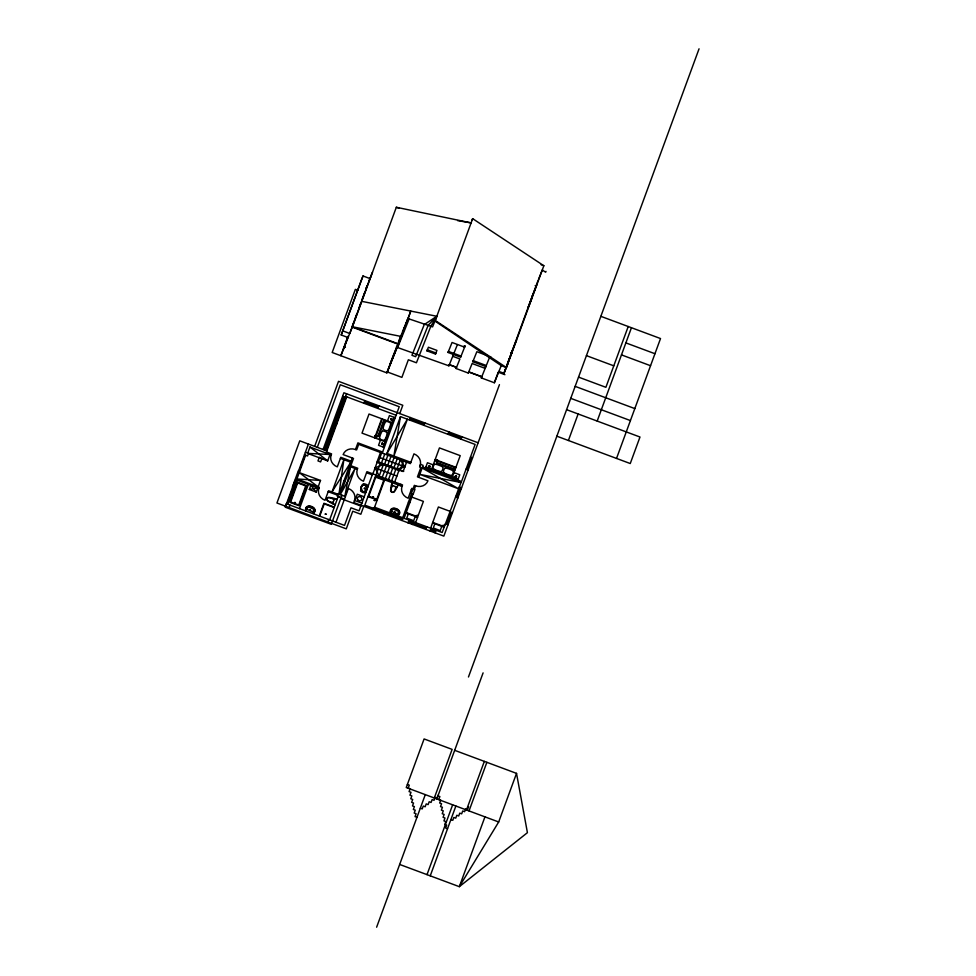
<?xml version="1.0" encoding="UTF-8"?>
<svg xmlns="http://www.w3.org/2000/svg" width="976" height="976" viewBox="0 0 976 976"><rect width="100%" height="100%" fill="white"/><g stroke="black" fill="none" stroke-linecap="round" stroke-linejoin="round"><path stroke-width="1.46" d="M382.995 443.799L381.823 443.921L382.69 443.726M391.571 419.534L390.815 419.009L391.876 419.07M383.287 443.897C381.616 440.932 380.823 445.861 384.044 444.226M392.254 419.485C390.412 416.606 389.949 421.51 392.999 419.826M437.065 463.307L437.541 459.733L435.162 459.586L437.065 463.307L454.962 469.968M296.558 479.924L318.945 488.268A9.858 9.04 21.9 0 0 325.02 500.298L328.534 490.745L338.916 494.612L343.869 459.672L331.986 492.038M422.535 466.943L461.538 481.473L475.129 444.434L400.465 416.63L393.877 456.024L407.395 419.204L386.96 453.45L410.847 462.343M350.457 466.748L344.845 496.345L355.069 468.468L340.221 494.625L350.457 466.748L357.326 469.31A9.858 9.04 21.9 0 0 363.438 481.229L366.939 471.676L402.551 484.95L402.039 486.329A9.858 9.04 21.9 0 0 408.151 498.248L411.774 488.378L414.885 489.537L413.214 494.1L411.372 493.417L414.336 485.353L415.605 485.828A9.858 9.04 21.9 0 0 427.952 480.778L417.447 476.861L420.876 467.528L419.607 467.053L420.583 464.405L423.12 465.345L418.716 477.337M392.279 482.693L391.547 485.133L396.927 487.134A6.344 5.819 21.9 0 0 397.952 484.804M313.15 513.413C319.616 507.727 304.524 502.274 305.842 510.692M397.83 515.572C404.308 509.875 389.046 504.433 390.522 512.851M348.139 337.574L341.21 334.988L361.376 280.063L363.011 275.976L369.941 278.563L372.49 272.206M341.21 334.988L363.011 275.976M285.358 506.141L286.261 503.701L344.528 525.417L350.994 507.801L359.07 510.814L372.832 473.348M294.545 481.827L285.236 507.191L331.291 524.332L341.954 495.271M298.485 471.115L308.416 444.056M347.981 336.256L340.844 355.728L353.227 324.691M343.393 349.371L347.932 337.001M352.153 326.618L354.239 320.945M355.276 318.103L356.838 313.845M358.924 308.172L361.01 302.499M362.047 299.656L364.658 292.568M365.695 289.726L367.257 285.468L366.207 288.091M287.237 503.555L293.215 487.244M299.059 471.323L305.049 455.011M369.941 278.563L349.774 333.487L342.857 330.901M457.585 220.613L471.115 222.906L396.329 207.266L352.336 327.131L398.379 344.284L410.811 311.088L398.513 343.93L352.47 326.777L401.478 336.513M287.639 504.226L305.622 455.231M307.708 453.12L309.941 447.032L331.181 454.95A9.858 9.04 21.9 0 0 337.293 466.87L340.795 457.317L351.189 461.197M308.416 453.706L327.692 460.879L330.022 454.511L308.514 453.413L307.586 455.963L304.463 454.804M289.164 507.569L290.067 505.129M314.65 446.374L338.526 381.323L402.795 405.272L399.745 413.58M317.298 447.362L340.282 384.751L399.245 406.724L382.214 453.132M299.498 508.642L308.416 484.34M323.068 449.509L343.894 392.779L478.106 442.775M309.307 489.501L310.868 485.255L316.236 492.075L317.798 487.829L309.307 489.501L316.236 492.075M324.398 450.009L343.942 396.768M325.728 450.497L346.553 393.767M326.679 449.68L336.037 424.194M336.415 423.157L345.772 397.671M346.736 396.842L326.484 451.986L331.572 453.889L331.181 454.95M305.708 510.765C303.987 501.518 320.494 507.642 313.198 513.547M320.506 480.436L318.139 486.878L299.242 472.604L320.506 480.436L296.911 478.972L319.298 487.305L318.908 488.366M310.087 510.436L310.331 509.765M319.262 515.999L323.934 503.262L334.317 507.142M319.725 516.17L324.239 503.86L334.158 507.557M363.926 403.247L364.902 400.599M327.826 521.965L328.717 519.525M329.644 519.866L338.172 496.638M338.916 494.612L352.348 458.012M357.326 469.31L357.716 468.248L350.848 465.686L353.507 458.439L343.125 454.572A9.858 9.04 21.9 0 1 355.471 449.521L357.911 442.872L382.604 452.071M358.058 290.372L355.362 289.372L332.182 352.495L386.886 372.881L392.596 357.314M335.988 522.233L348.383 488.488A9.858 9.04 21.9 0 1 354.495 500.42L361.876 503.177M377.773 408.407L378.749 405.76M375.479 435.747L381.714 418.753M376.102 435.845L382.299 418.972M377.944 436.174L384.019 419.619M354.495 500.42L353.715 502.542L443.848 536.117L499.444 384.654M354.959 500.59L357.289 494.222L364.219 496.808M378.566 436.272L374.723 435.613L374.711 437.858L378.566 436.272L384.605 419.826M380.481 440.005L378.529 445.312L384.3 447.459M387.484 420.9L389.436 415.593L395.207 417.752M364.414 488.756L364.658 488.085M365.744 492.441L368.05 486.158M380.481 452.486L376.907 462.246L399.562 470.688M372.893 473.897L377.285 461.904M383.141 447.032L394.048 417.313M381.64 452.913L378.212 462.246L403.137 471.53L406.565 462.197M363.755 506.288L360.839 514.242L352.751 511.229L346.285 528.846L276.94 503.006L299.754 440.823L326.875 450.936M376.004 475.056L380.408 463.063M381.323 463.417L384.751 454.072M472.665 218.661L435.04 321.116L501.371 365.683L506.459 367.574L543.839 265.74L472.665 218.661L472.018 220.283M386.96 453.45L400.465 416.63M379.286 475.763L383.519 464.222M384.446 464.576L387.875 455.231M426.939 350.86L427.329 349.798L435.869 352.983L435.479 354.044L426.939 350.86L428.403 347.236L436.943 350.408L435.479 354.044M382.238 477.374L386.642 465.393M387.557 465.735L390.986 456.39M372.637 509.594L373.137 508.24M374.064 508.594L384.617 479.838M385.349 478.545L389.753 466.552M390.681 466.894L394.109 457.561M409.469 419.973L410.371 417.533M388.472 479.704L392.864 467.711M393.792 468.053L397.22 458.72M391.583 480.863L395.988 468.87M380.14 512.388L380.64 511.034M394.694 482.022L399.099 470.029M383.836 513.766L384.324 512.412M400.026 470.371L403.454 461.038M448.033 352.458L448.423 351.397L461.026 356.094L460.635 357.155L448.033 352.458L452.047 342.478L464.649 347.175L465.04 346.114M400.306 485.682L400.819 484.303M390.388 512.925C388.668 503.689 405.162 509.814 397.879 515.718M424.011 425.39L424.902 422.95M394.768 512.595L395.012 511.924M396.341 347.09L448.911 365.829L449.363 364.609L456.524 367.281L456.073 368.501L468.285 373.052L472.116 363.511L485.145 368.379L485.536 367.318M453.132 355.24L452.754 356.301L459.903 358.973L456.073 368.501M453.474 354.483L453.864 353.422M463.82 346.858L464.21 345.797M401.722 520.428L411.604 493.502M414.312 489.33L415.605 485.828M412.982 494.027L404.064 518.317L442.152 532.506L461.038 482.486L422.144 468.004L458.696 488.854L419.814 474.373L461.038 482.486M408.322 513.876L406.76 518.122L413.69 520.696L415.251 516.45M425.499 468.041L427.439 462.734L433.21 464.881M408.066 522.794L409.029 520.171L412.677 524.502L413.641 521.892L408.188 522.831M428.305 467.882L429.269 468.126M428.696 467.907C427.39 464.295 432.185 466.467 428.928 467.992M429.013 466.918L429.855 466.174L429.147 466.662M431.648 469.127L439.444 447.911L460.221 455.646L452.425 476.874M468.285 373.052L468.724 371.832L481.766 376.687L481.314 377.907L494.356 382.763L501.432 365.17M472.835 361.706L473.226 360.644L486.268 365.5L485.877 366.561L472.835 361.706L476.849 351.714L487.585 355.715M415.605 522.624L423.401 501.396L411.86 497.101M448.008 434.332L448.911 431.892M425.719 529.37L426.683 526.747M461.05 439.188L461.953 436.748M430.611 528.211L438.395 506.983L449.936 511.29M430.953 528.333L429.989 530.956L436.15 530.273L435.186 532.896L430.892 528.516M434.869 523.758L433.307 528.004L440.237 530.59L441.786 526.345M454.853 477.776L455.768 478.118M455.231 477.801C453.925 474.19 458.793 476.41 455.463 477.886M455.56 476.813L456.426 476.093L455.694 476.556M457.805 480.082L459.757 474.775L453.986 472.628M494.356 382.763L498.272 372.112M446.666 524.295L451.071 512.315M467.101 469.554L471.493 457.561M537.898 280.868L503.64 374.211L508.008 363.328M528.297 307.123L532.689 295.142M376.626 927.2L425.292 794.635M468.468 676.99L699.06 48.8M434.296 797.978L452.132 749.385L424.096 738.942L406.248 787.534L498.687 821.975L516.524 773.37L454.67 750.324M438.041 795.281L436.992 798.136L435.089 797.429L434.039 800.296L432.136 799.588L431.075 802.455L429.172 801.747L428.122 804.614L426.219 803.895L425.17 806.762L423.267 806.054L422.218 808.921L420.302 808.213M436.833 798.929L483.096 672.879M568.398 440.493L578.134 413.97M427.012 874.642L452.644 804.822M628.215 326.521L605.889 387.313L578.548 377.126M430.245 875.838L455.877 806.017M597.178 421.059L631.448 327.716M466.491 809.97L484.328 761.378M468.626 806.664L467.565 809.531L465.662 808.823L464.613 811.69L462.709 810.983L461.66 813.85L459.757 813.142L458.708 815.997L456.805 815.289L455.743 818.156L453.84 817.449L452.791 820.316L450.888 819.608M469.029 810.922L486.865 762.317M484.95 816.851L459.33 886.672L399.66 864.455M616.527 458.427L660.52 338.55L600.862 316.334M368.904 281.381L371.453 275.037M398.537 341.649L401.27 334.841M402.368 332.121L407.846 318.505L432.575 326.875L436.845 316.261L361.791 301.352M393.072 356.008L404.564 327.411M390.193 363.853L401.685 335.268M387.228 371.929L399.269 341.844M386.886 372.881L398.379 344.284M397.622 347.566L409.115 318.969M448.911 365.829L457.402 344.613M460.635 357.155L465.088 345.943M481.314 377.907L489.891 356.569L490.818 356.923M538.447 279.514L542.278 269.986L545.669 272.219L546.011 271.377M532.335 296.045L536.702 285.151M527.931 308.038L532.31 297.143M512.168 350.982L512.534 350.067L503.994 373.308L498.919 371.417M513.047 348.774L516.548 340.087M508.13 362.059L512.144 352.08M436.845 316.261L428.196 325.24L415.642 356.691L411.957 355.313L424.231 324.605L436.845 316.261L430.843 326.228L416.435 362.779L408.358 359.766L401.892 377.383L387.118 371.88M498.687 821.975L459.33 886.672L527.418 832.674L516.524 773.37M332.145 491.611L350.799 462.258L340.404 458.378M391.852 419.668L391.071 418.802M382.909 443.47L381.811 443.885M429.855 466.174L428.781 466.613M456.426 476.093L455.316 476.508M379.2 475.983L375.089 467.907L383.434 464.454M391.583 419.863L390.815 419.582M404.857 466.87L396.903 469.212L400.331 459.879L404.857 466.87L379.92 457.585M418.338 515.194L415.093 515.828L406.187 512.546M444.873 525.076L441.64 525.71L432.734 522.441M335.232 504.665L332.682 503.567L334.487 498.626A6.344 5.819 21.9 0 1 337.135 499.456M367.891 485.853C362.108 478.765 356.411 494.198 365.427 492.563M396.329 207.266L399.001 208.254M541.119 264.728L543.839 265.74M535.19 285.626L536.349 286.066M625.872 342.893L654.957 353.727M621.468 354.886L650.553 365.719M586.43 355.642L613.782 365.829M510.619 352.556L511.778 352.983M575.157 386.362L634.815 408.59M570.753 398.354L630.411 420.571M498.553 372.32L504.909 374.686M449.302 364.768L456.463 367.44M468.663 371.99L481.705 376.846M566.605 409.676L639.988 437.016L630.252 463.539L556.869 436.199M344.284 346.931L345.443 347.358M409.92 418.753L424.462 424.17M448.46 433.112L461.502 437.968M364.414 401.929L378.261 407.09M345.577 396.415L396.122 415.251M342.613 396.28L345.26 397.269M345.199 397.464L346.346 397.891M393.23 419.546L392.925 420.4M392.169 419.753L392.925 420.034M392.108 422.62L369.026 414.031L362.011 433.124L385.093 441.725M470.456 457.171L472.53 457.939M466.052 469.163L468.138 469.932M437.455 460.44L455.926 467.321M335.842 422.937L337.001 423.364M437.37 461.014L455.731 467.846M335.463 423.974L336.61 424.414M437.15 462.734L455.145 469.444M384.276 443.946L383.958 444.8M383.202 444.153L383.958 444.434M425.878 466.979L458.195 479.021M355.471 449.521L356.618 449.948L358.68 444.361L410.371 463.612L413.958 453.852A9.858 9.04 21.9 0 1 420.07 465.784M378.359 461.855L403.722 471.31M326.106 449.46L327.265 449.887M375.089 467.907L396.903 476.032M366.549 472.738L372.271 474.873M402.039 486.329L375.382 476.398L364.829 505.153L402.954 519.354M411.274 489.769L412.543 490.233M305.403 452.254L308.514 453.413M449.741 511.814L452.4 512.803M368.037 485.804L363.011 484.096L361.254 487.195L360.583 490.696L365.512 492.697M408.444 502.103L409.835 502.616M364.182 488.281L364.902 488.549M343.894 481.07L345.04 481.497M445.349 523.807L447.996 524.795M367.976 496.552L377.212 499.993M299.632 471.542L298.253 471.03L292.41 486.939L293.788 487.451M406.016 513.01L417.557 517.317M432.563 522.904L444.092 527.199M394.524 512.132L395.256 512.4M390.559 513.181L397.598 515.804M345.419 496.552L338.147 493.844L337.257 496.284L341.063 497.711M374.552 507.239L402.71 517.731M413.129 523.282L426.17 528.15M328.18 491.697L337.647 495.222M294.789 480.473L296.167 480.985M338.367 496.821L344.479 499.102M340.746 498.553L360.827 506.032M309.843 509.96L310.575 510.228M286.651 503.335L287.81 503.762M407.382 784.46L409.286 785.168L408.236 788.035L410.14 788.742L409.09 791.609L410.994 792.317L409.944 795.184L411.848 795.891L410.786 798.758L412.702 799.466L411.64 802.333L413.543 803.041L412.494 805.908L414.397 806.615L413.348 809.482L415.251 810.19L414.202 813.057L416.105 813.764L415.056 816.631L416.959 817.339M437.968 795.855L439.871 796.562L438.81 799.429L440.725 800.137L439.664 803.004L441.567 803.712L440.518 806.579L442.421 807.286L441.372 810.153L443.275 810.861L442.226 813.728L444.129 814.435L443.08 817.302L444.983 818.01L443.934 820.865L445.837 821.585L444.788 824.439L446.691 825.159L445.629 828.014L447.533 828.734M435.284 320.494L506.459 367.574M309.941 447.032L327.692 460.879M455.621 475.824L456.17 476.874M429.086 465.942L429.623 466.992M382.116 443.202L382.653 444.263M333.804 504.202A24.949 22.887 21.9 0 1 327.729 500.847A2.233 2.05 21.9 0 1 326.814 499.175M335.756 498.882A24.949 22.887 21.9 0 0 328.973 497.443A2.233 2.05 21.9 0 0 327.204 498.114M333.926 499.785A8.235 7.564 21.9 0 0 329.107 497.626A2.233 2.05 21.9 0 0 327.912 497.809A1.757 1.61 21.9 0 0 327.155 499.883A2.233 2.05 21.9 0 0 327.948 500.798A8.235 7.564 21.9 0 0 332.999 502.323M391.754 483.962A24.949 22.887 21.9 0 0 390.62 490.257A2.233 2.05 21.9 0 0 391.437 491.965M397.537 486.109A24.949 22.887 21.9 0 1 394.316 491.636A2.233 2.05 21.9 0 1 392.596 492.404M395.585 486.756A8.235 7.564 21.9 0 1 394.255 491.428A2.233 2.05 21.9 0 1 393.328 492.111A1.757 1.61 21.9 0 1 391.071 491.27A2.233 2.05 21.9 0 1 390.815 490.147A8.235 7.564 21.9 0 1 392.816 485.731M294.63 502.53L295.46 502.652L294.63 502.481M306.842 509.265L312.845 511.9L314.15 509.374L308.16 506.751L306.842 509.228M325.252 514.108L326.411 514.279L325.252 514.071M366.305 486.085C364.133 501.603 356.374 479.802 366.305 486.085M372.722 496.747L373.552 496.894L372.734 496.674M374.198 500.42L375.296 500.578L374.198 500.359M391.522 511.424L397.525 514.071L398.83 511.534L392.84 508.911L391.522 511.424M459.354 487.048L457.854 497.943L455.658 497.138L461.55 487.866L459.354 487.048M297.29 482.168L289.884 502.335L299.12 505.775L306.525 485.609L297.29 482.168M297.277 483.986L291.043 500.956A1.232 1.135 21.9 0 0 291.812 502.445L297.582 504.604A1.232 1.135 21.9 0 0 299.132 503.97L305.354 486.987A1.232 1.135 21.9 0 0 304.597 485.499L298.827 483.352A1.232 1.135 21.9 0 0 297.277 483.986M319.25 457.415L317.969 460.916L320.616 461.904L321.909 458.403L319.25 457.415M375.37 478.203L369.148 495.174A1.232 1.135 21.9 0 0 369.904 496.674L375.675 498.821A1.232 1.135 21.9 0 0 377.224 498.187L383.458 481.205A1.232 1.135 21.9 0 0 382.69 479.716L376.919 477.569A1.232 1.135 21.9 0 0 375.37 478.203M357.789 499.895A2.294 2.098 21.9 0 0 361.681 499.627A2.294 2.098 21.9 0 0 359.29 496.577A2.294 2.098 21.9 0 0 357.789 499.895M384.812 439.81A22.326 20.484 21.9 0 0 387.143 433.442A1.427 1.318 21.9 0 1 387.435 432.649A1.427 1.318 21.9 0 1 386.569 432.319A5.697 5.222 21.9 0 0 383.117 431.038A1.427 1.318 21.9 0 1 382.25 430.709A1.427 1.318 21.9 0 1 381.958 431.502A22.326 20.484 21.9 0 0 379.615 437.87A1.427 1.318 21.9 0 1 379.322 438.675A1.427 1.318 21.9 0 1 380.189 438.993A5.697 5.222 21.9 0 0 383.653 440.286A1.427 1.318 21.9 0 1 384.52 440.603A1.427 1.318 21.9 0 1 384.812 439.81M388.314 430.257A22.326 20.484 21.9 0 0 390.656 423.889A1.427 1.318 21.9 0 1 390.949 423.096A1.427 1.318 21.9 0 1 390.083 422.779A5.697 5.222 21.9 0 0 386.618 421.486A1.427 1.318 21.9 0 1 385.752 421.156A1.427 1.318 21.9 0 1 385.459 421.961A22.326 20.484 21.9 0 0 383.129 428.33A1.427 1.318 21.9 0 1 382.836 429.123A1.427 1.318 21.9 0 1 383.69 429.44A5.697 5.222 21.9 0 0 387.155 430.733A1.427 1.318 21.9 0 1 388.021 431.05A1.427 1.318 21.9 0 1 388.314 430.257M433.673 468.98A22.326 20.484 21.9 0 0 440.603 471.554A1.427 1.318 21.9 0 1 441.469 471.884A1.427 1.318 21.9 0 1 441.762 471.091A5.697 5.222 21.9 0 0 442.921 467.907A1.427 1.318 21.9 0 1 443.214 467.101A1.427 1.318 21.9 0 1 442.348 466.784A22.326 20.484 21.9 0 0 435.43 464.21A1.427 1.318 21.9 0 1 434.564 463.881A1.427 1.318 21.9 0 1 434.271 464.674A5.697 5.222 21.9 0 0 433.1 467.858A1.427 1.318 21.9 0 1 432.807 468.663A1.427 1.318 21.9 0 1 433.673 468.98M444.068 472.848A22.326 20.484 21.9 0 0 450.985 475.434A1.427 1.318 21.9 0 1 451.851 475.751A1.427 1.318 21.9 0 1 452.144 474.958A5.697 5.222 21.9 0 0 453.315 471.774A1.427 1.318 21.9 0 1 453.608 470.981A1.427 1.318 21.9 0 1 452.742 470.652A22.326 20.484 21.9 0 0 445.812 468.077A1.427 1.318 21.9 0 1 444.946 467.748A1.427 1.318 21.9 0 1 444.653 468.553A5.697 5.222 21.9 0 0 443.494 471.725A1.427 1.318 21.9 0 1 443.202 472.53A1.427 1.318 21.9 0 1 444.068 472.848"/></g></svg>
